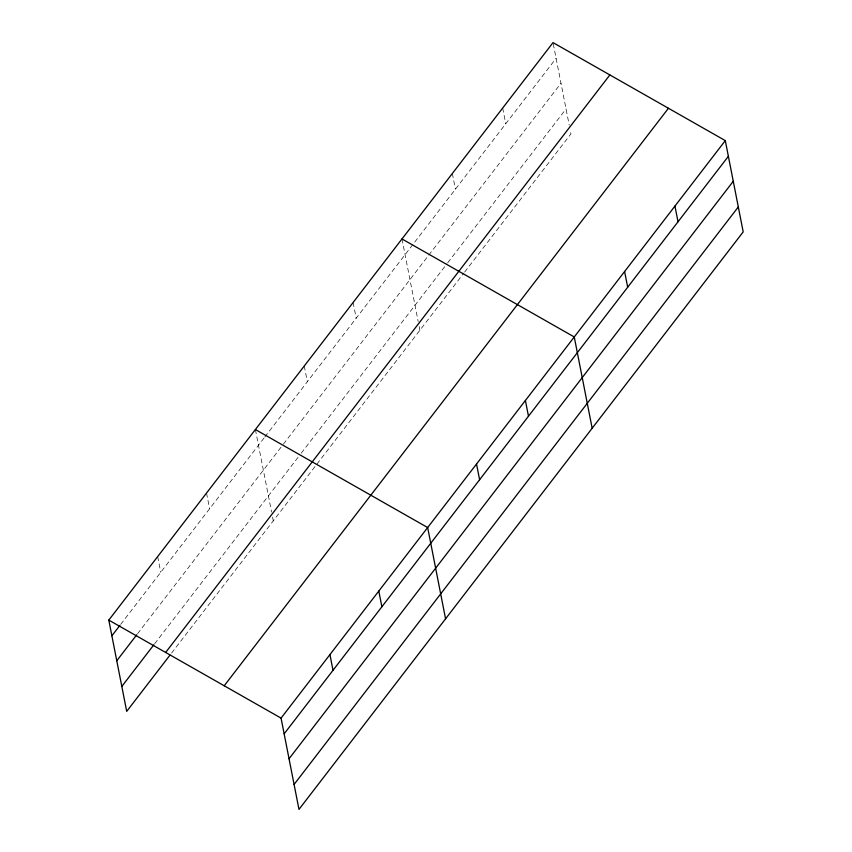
<?xml version="1.0" encoding="UTF-8"?>
<svg xmlns="http://www.w3.org/2000/svg" width="852" height="852" viewBox="0 0 852 852"><rect width="100%" height="100%" fill="white"/><g stroke="black" fill="none" stroke-linecap="round" stroke-linejoin="round"><path stroke-width="0.64" stroke-dasharray="4.26 3.19" d="M120.696 624.367L264.077 437.949M264.887 436.906L556.111 58.309M137.598 633.675L282.598 445.181M283.397 444.137L560.999 83.24M154.659 643.75L298.051 457.343M301.257 453.168L446.97 263.737M447.769 262.693L566.037 108.939M171.571 653.069L463.85 273.087M464.649 272.054L570.936 133.881L570.201 130.132M553.257 43.803L569.221 125.148M502.68 108.055L505.758 123.764M452.337 173.499L455.415 189.208M401.984 238.954L418.183 321.502M419.163 326.486L419.898 330.235M353.122 302.481L356.2 318.19M304.26 366.009L307.338 381.717M255.398 429.536L271.586 512.084M272.565 517.068L273.3 520.806M206.525 493.063L209.613 508.761M157.663 556.58L160.74 572.288"/><path stroke-width="1.28" d="M169.963 655.145L126.703 711.388L108.8 620.107L553.023 42.6L725.297 140.612L743.2 231.893L298.977 809.4L281.064 718.119L725.297 140.612M111.878 635.816L119.887 625.4M116.777 660.758L136.799 634.719M121.815 686.446L153.861 644.794M165.65 652.451L609.872 74.944M224.214 685.775L668.447 108.268M284.153 733.828L728.375 156.321M289.041 758.77L733.263 181.263M294.078 784.458L738.311 206.951M401.984 238.954L574.259 336.966L592.161 428.247M255.398 429.536L427.661 527.548L445.575 618.818M108.8 620.107L281.064 718.119M674.944 206.067L678.032 221.776M624.601 271.511L627.679 287.22M525.396 400.493L528.474 416.202M476.524 464.02L479.612 479.729M378.799 591.075L381.877 606.784M329.937 654.602L333.015 670.3"/></g></svg>
